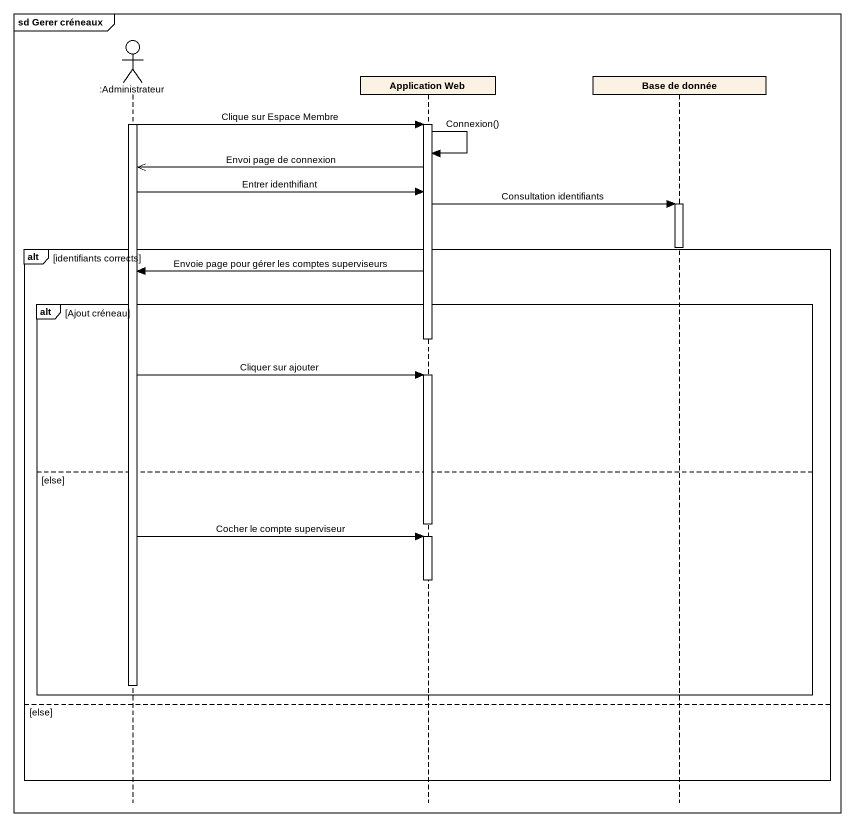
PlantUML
@startuml
mainframe sd Gerer créneaux
hide footbox
actor ":Administrateur" as Administrateur
participant "Application Web" as Application_Web
participant "Base de donnée" as Base_de_donnée

activate Administrateur
Administrateur -> Application_Web : Clique sur Espace Membre
activate Application_Web
Application_Web -> Application_Web : Connexion()
Application_Web ->> Administrateur : Envoi page de connexion
Administrateur -> Application_Web : Entrer identhifiant
Application_Web -> Base_de_donnée : Consultation identifiants
activate Base_de_donnée
deactivate Base_de_donnée
alt identifiants corrects
  Application_Web -> Administrateur : Envoie page pour gérer les comptes superviseurs
  alt Ajout créneau
    deactivate Application_Web
    Administrateur -> Application_Web : Cliquer sur ajouter
    activate Application_Web
  else else
    deactivate Application_Web
    Administrateur -> Application_Web : Cocher le compte superviseur
    activate Application_Web
    deactivate Application_Web
    deactivate Administrateur
  end
else else
end
@enduml
